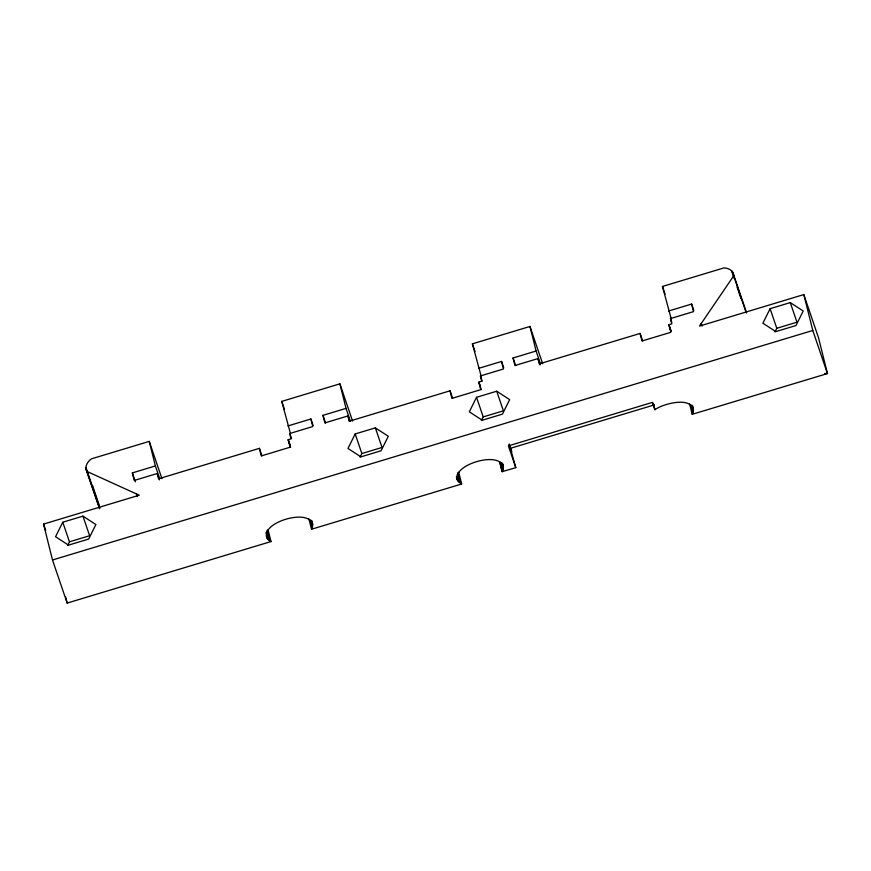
<?xml version="1.0" encoding="UTF-8"?>
<svg xmlns="http://www.w3.org/2000/svg" width="871" height="871" viewBox="0 0 871 871"><rect width="100%" height="100%" fill="white"/><g stroke="black" fill="none" stroke-linecap="round" stroke-linejoin="round"><path stroke-width="1.31" d="M268.072 529.775L271.012 541.555L67.176 603.08L52.5 559.988L43.55 524.092L139.251 495.207L87.078 471.494C83.986 467.008 87.644 461.412 91.542 458.81L149.257 441.39L161.93 478.625M458.723 472.224L461.652 484.004L311.524 529.23C318.928 503.329 248.779 524.505 271.012 541.555M509.197 444.025L515.795 467.651L502.164 471.679C509.568 445.778 439.42 466.954 461.652 484.004M671.193 318.677L662.461 286.461L723.91 267.92C728.385 267.92 733.97 270.739 733.676 275.878L699.489 326.081L803.824 294.583L818.5 337.676L827.45 373.572L692.238 414.302C697.268 394.726 663.081 403.317 654.894 409.729L652.401 402.402L508.381 445.887L515.795 467.651M62.777 522.219L55.548 536.721L68.493 545.137L88.668 539.051L95.886 524.549L82.952 516.133L62.777 522.219L69.451 541.816L67.644 545.442M355.194 433.943L347.965 448.445L360.91 456.861L381.073 450.775L388.303 436.273L375.357 427.857L355.194 433.943L361.868 453.541L360.061 457.166M476.535 397.307L469.317 411.82L482.262 420.236L502.425 414.139L509.655 399.637L496.71 391.221L476.535 397.307L483.209 416.915L481.402 420.541M770.106 308.693L762.876 323.195L775.821 331.611L795.996 325.525L803.214 311.012L790.28 302.596L770.106 308.693L776.78 328.291L774.972 331.916M511.821 451.711L509.154 444.439M290.479 433.606L281.747 401.389L339.897 383.839L352.581 421.074M481.13 376.054L472.398 343.838L529.971 326.462L542.644 363.697M159.437 479.888L157.27 473.508L134.221 480.465L132.338 472.899L155.376 465.941L149.257 441.39M287.876 425.952L310.914 418.995L313.081 425.375M349.652 421.063L347.91 415.957L324.861 422.914L322.978 415.347L346.027 408.39L339.897 383.839M478.517 368.4L501.554 361.443L503.732 367.823M540.151 364.96L537.984 358.58L514.935 365.537L513.052 357.97L536.09 351.013L529.971 326.462M668.59 311.012L691.628 304.066L693.806 310.446M157.27 473.508L158.587 478.8L259.395 448.358L261.278 455.925L290.087 447.226L288.203 439.67L291.077 438.799L289.76 433.508L312.798 426.55L310.914 418.995M347.91 415.957L349.227 421.248L450.046 390.807L451.929 398.374L480.727 389.675L478.843 382.119L481.728 381.248L480.411 375.956L503.449 368.999L501.554 361.443M537.984 358.58L539.301 363.871L640.109 333.43L641.992 340.997L670.801 332.297L668.917 324.741L671.791 323.87L670.474 318.579L693.523 311.622L691.628 304.066M69.451 541.816L89.615 535.73L82.952 516.133M361.868 453.541L382.031 447.454L375.357 427.857M483.209 416.915L503.384 410.818L496.71 391.221M776.78 328.291L796.954 322.205L790.28 302.596M52.5 559.988L812.785 330.479L803.824 294.583M509.905 448.478L654.328 404.884M824.75 373.474L827.45 373.572L812.785 330.479M732.761 272.188L746.589 312.82M732.184 271.393L746.218 312.743M731.488 270.663L734.09 278.274M737.116 287.169L741.003 298.601M701.242 323.5L702.102 326.037M662.461 286.461L665.085 294.169M670.474 318.579L671.781 322.412M671.095 331.154L668.917 324.741L670.964 331.045M640.109 333.43L642.646 340.899M536.09 351.013L540.434 363.773M513.052 357.97L515.654 365.624M472.398 343.838L475.022 351.546M480.411 375.956L482.142 381.063M480.161 385.973L478.843 382.119L481.304 389.685M450.046 390.807L452.582 398.276M346.027 408.39L350.371 421.15M322.978 415.347L325.591 423.012M281.747 401.389L284.371 409.098M289.76 433.508L291.502 438.614M290.381 446.094L288.203 439.67L290.664 447.237M259.395 448.358L261.931 455.827M155.376 465.941L159.72 478.712M132.338 472.899L135.375 481.837M136.551 493.977L137.411 496.514M92.511 485.506L99 504.549M85.913 467.455L99.74 508.098M85.935 468.435L99.61 508.326M86.087 469.393L99.49 508.751M43.55 524.092L45.706 530.428M499.627 461.728L502.164 471.679L499.682 461.695M689.614 403.904L692.238 414.302M308.889 518.8L311.524 529.23M692.489 405.505L693.468 409.446M692.184 405.342L693.49 410.611M691.661 405.233L693.305 411.809M690.91 405.146L692.881 413.05M653.304 403.338L654.894 409.729M502.523 463.23L503.394 466.823M502.48 464.21L503.427 467.988L502.556 464.254M501.642 462.795L503.231 469.186M500.847 462.577L502.807 470.427M457.623 472.822L460.236 483.274M457.177 474.662L459.126 482.501M456.916 476.404L458.222 481.63M456.556 476.753L457.536 480.672M456.404 477.025L457.057 479.638M311.84 520.651L312.754 524.375M311.796 521.587L312.776 525.54M310.947 520.161L312.591 526.737M310.196 520.074L312.166 527.978M266.972 530.363L269.585 540.826M266.526 532.214L268.486 540.053M265.949 532.649L267.582 539.182M266.243 535.611L266.885 538.224M65.575 596.679L67.176 603.08"/></g></svg>
